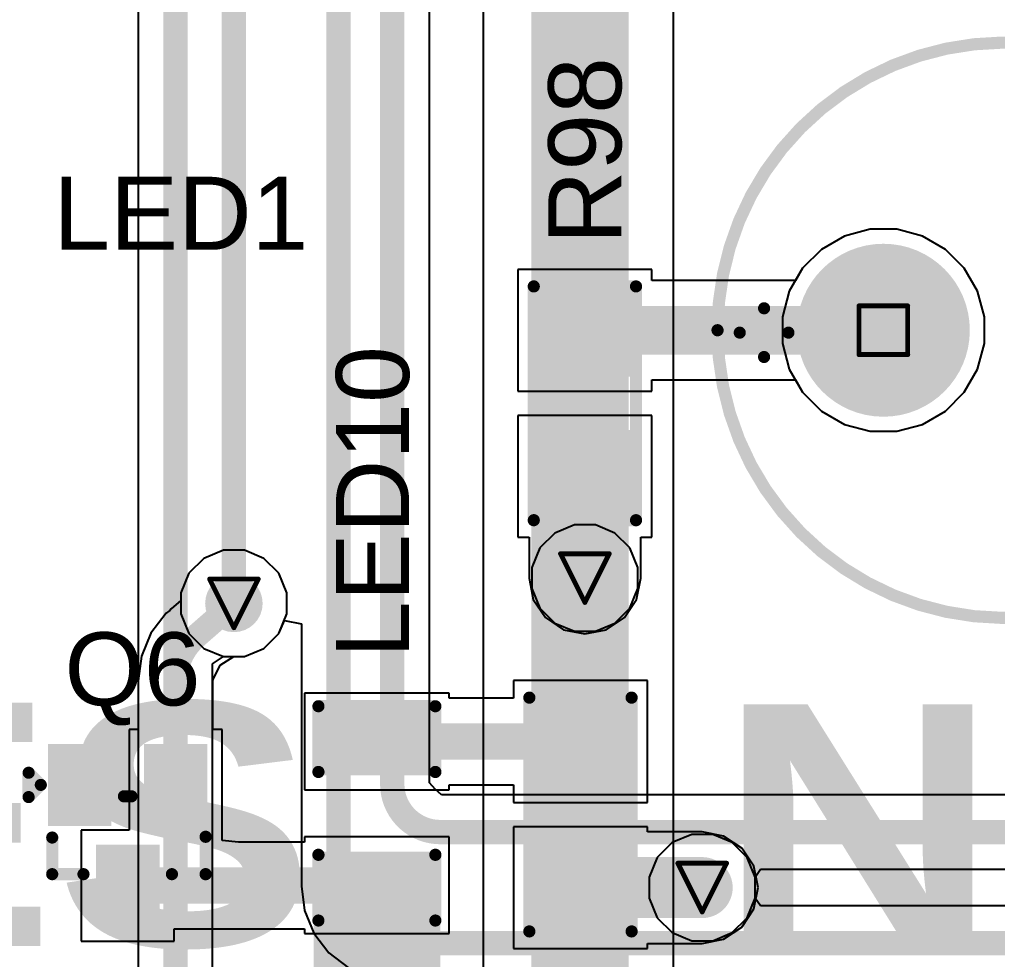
# Model space of a CAD drawing. Header units: inches. Extents: x 0 to 5359, y 0 to 5098.
# Drawn here: x 20.82 to 31.02, y 12.84 to 22.64 of the extents above; entities that cross this region are included whole.
import ezdxf

# ---------------------------------------------------------------- set-up
doc = ezdxf.new("R2010")
doc.units = ezdxf.units.IN
for name, color, linetype in [('Bottom Layer', 5, 'Continuous'), ('Bottom Solder', 6, 'Continuous'), ('Drill Drawing', 1, 'Continuous'), ('Layer 1', 16, 'Continuous'), ('Layer 2', 76, 'Continuous'), ('Multi-Layer', 9, 'Continuous'), ('Pad Holes', 156, 'Continuous'), ('Top Layer', 1, 'Continuous'), ('Top Overlay', 2, 'Continuous'), ('Top Paste', 8, 'Continuous'), ('Top Solder', 216, 'Continuous'), ('Via Holes', 16, 'Continuous')]:
    doc.layers.add(name, color=color, linetype=linetype)
doc.styles.add('Arial', font='', dxfattribs={"height": 0.2})
doc.styles.add('Arial Black_Bold', font='', dxfattribs={"height": 0.2})
doc.styles.get('Arial').set_extended_font_data('Arial')
doc.styles.get('Arial Black_Bold').set_extended_font_data('Arial Black', bold=True)

# ---------------------------------------------------------------- blocks, each defined once
blk = doc.blocks.new('R___0603_13')
at = {"layer": 'Top Layer'}
for points in [[(-0.381, 0.4445), (-0.381, -0.4445), (-1.143, -0.4445), (-1.143, 0.4445)], [(1.143, 0.4445), (1.143, -0.4445), (0.381, -0.4445), (0.381, 0.4445)]]:
    blk.add_hatch(color=1, dxfattribs=at).paths.add_polyline_path(points)
at = {"layer": 'Top Paste'}
for points in [[(-0.381, 0.4445), (-0.381, -0.4445), (-1.143, -0.4445), (-1.143, 0.4445)], [(1.143, 0.4445), (1.143, -0.4445), (0.381, -0.4445), (0.381, 0.4445)]]:
    blk.add_hatch(color=8, dxfattribs=at).paths.add_polyline_path(points)
at = {"layer": 'Top Solder'}
for points in [[(-0.2794, 0.5461), (-0.2794, -0.5461), (-1.2446, -0.5461), (-1.2446, 0.5461)], [(1.2446, 0.5461), (1.2446, -0.5461), (0.2794, -0.5461), (0.2794, 0.5461)]]:
    blk.add_hatch(color=216, dxfattribs=at).paths.add_polyline_path(points)
at = {"layer": 'Top Overlay'}
for points in [[(1.2192, 0.5334, 0.127, 0.127, 0), (-1.2192, 0.5334, 0.127, 0.127, 0)], [(-1.2192, -0.5334, 0.127, 0.127, 0), (-1.2192, 0.5334, 0.127, 0.127, 0)], [(1.2192, -0.5334, 0.127, 0.127, 0), (1.2192, 0.5334, 0.127, 0.127, 0)], [(1.2192, -0.5334, 0.127, 0.127, 0), (-1.2192, -0.5334, 0.127, 0.127, 0)]]:
    blk.add_lwpolyline(points, format="xyseb", dxfattribs=at)
for points in [[(-1.25095, 0.5334, 0.0635, 0.0635, 1), (-1.18745, 0.5334, 0.0635, 0.0635, 1)], [(-1.25095, 0.5334, 0.0635, 0.0635, 1), (-1.18745, 0.5334, 0.0635, 0.0635, 1)], [(1.18745, 0.5334, 0.0635, 0.0635, 1), (1.25095, 0.5334, 0.0635, 0.0635, 1)], [(1.18745, 0.5334, 0.0635, 0.0635, 1), (1.25095, 0.5334, 0.0635, 0.0635, 1)], [(-1.25095, -0.5334, 0.0635, 0.0635, 1), (-1.18745, -0.5334, 0.0635, 0.0635, 1)], [(-1.25095, -0.5334, 0.0635, 0.0635, 1), (-1.18745, -0.5334, 0.0635, 0.0635, 1)], [(1.18745, -0.5334, 0.0635, 0.0635, 1), (1.25095, -0.5334, 0.0635, 0.0635, 1)], [(1.18745, -0.5334, 0.0635, 0.0635, 1), (1.25095, -0.5334, 0.0635, 0.0635, 1)]]:
    blk.add_lwpolyline(points, format="xyseb", close=True, dxfattribs=at)
blk = doc.blocks.new('R___0603_62')
at = {"layer": 'Top Layer'}
for points in [[(-0.381, 0.4445), (-0.381, -0.4445), (-1.143, -0.4445), (-1.143, 0.4445)], [(1.143, 0.4445), (1.143, -0.4445), (0.381, -0.4445), (0.381, 0.4445)]]:
    blk.add_hatch(color=1, dxfattribs=at).paths.add_polyline_path(points)
at = {"layer": 'Top Paste'}
for points in [[(-0.381, 0.4445), (-0.381, -0.4445), (-1.143, -0.4445), (-1.143, 0.4445)], [(1.143, 0.4445), (1.143, -0.4445), (0.381, -0.4445), (0.381, 0.4445)]]:
    blk.add_hatch(color=8, dxfattribs=at).paths.add_polyline_path(points)
at = {"layer": 'Top Solder'}
for points in [[(-0.2794, 0.5461), (-0.2794, -0.5461), (-1.2446, -0.5461), (-1.2446, 0.5461)], [(1.2446, 0.5461), (1.2446, -0.5461), (0.2794, -0.5461), (0.2794, 0.5461)]]:
    blk.add_hatch(color=216, dxfattribs=at).paths.add_polyline_path(points)
at = {"layer": 'Top Overlay'}
for points in [[(1.2192, 0.5334, 0.127, 0.127, 0), (-1.2192, 0.5334, 0.127, 0.127, 0)], [(-1.2192, -0.5334, 0.127, 0.127, 0), (-1.2192, 0.5334, 0.127, 0.127, 0)], [(1.2192, -0.5334, 0.127, 0.127, 0), (1.2192, 0.5334, 0.127, 0.127, 0)], [(1.2192, -0.5334, 0.127, 0.127, 0), (-1.2192, -0.5334, 0.127, 0.127, 0)]]:
    blk.add_lwpolyline(points, format="xyseb", dxfattribs=at)
for points in [[(-1.25095, 0.5334, 0.0635, 0.0635, 1), (-1.18745, 0.5334, 0.0635, 0.0635, 1)], [(-1.25095, 0.5334, 0.0635, 0.0635, 1), (-1.18745, 0.5334, 0.0635, 0.0635, 1)], [(1.18745, 0.5334, 0.0635, 0.0635, 1), (1.25095, 0.5334, 0.0635, 0.0635, 1)], [(1.18745, 0.5334, 0.0635, 0.0635, 1), (1.25095, 0.5334, 0.0635, 0.0635, 1)], [(-1.25095, -0.5334, 0.0635, 0.0635, 1), (-1.18745, -0.5334, 0.0635, 0.0635, 1)], [(-1.25095, -0.5334, 0.0635, 0.0635, 1), (-1.18745, -0.5334, 0.0635, 0.0635, 1)], [(1.18745, -0.5334, 0.0635, 0.0635, 1), (1.25095, -0.5334, 0.0635, 0.0635, 1)], [(1.18745, -0.5334, 0.0635, 0.0635, 1), (1.25095, -0.5334, 0.0635, 0.0635, 1)]]:
    blk.add_lwpolyline(points, format="xyseb", close=True, dxfattribs=at)
blk = doc.blocks.new('SOT_416_175')
at = {"layer": 'Top Layer'}
for points in [[(-0.23, 0.85), (0.23, 0.85), (0.23, 0.2), (-0.23, 0.2)], [(-0.73, -0.2), (-0.27, -0.2), (-0.27, -0.85), (-0.73, -0.85)], [(0.27, -0.2), (0.73, -0.2), (0.73, -0.85), (0.27, -0.85)]]:
    blk.add_hatch(color=1, dxfattribs=at).paths.add_polyline_path(points)
at = {"layer": 'Top Paste'}
for points in [[(-0.23, 0.85), (0.23, 0.85), (0.23, 0.2), (-0.23, 0.2)], [(-0.73, -0.2), (-0.27, -0.2), (-0.27, -0.85), (-0.73, -0.85)], [(0.27, -0.2), (0.73, -0.2), (0.73, -0.85), (0.27, -0.85)]]:
    blk.add_hatch(color=8, dxfattribs=at).paths.add_polyline_path(points)
at = {"layer": 'Top Solder'}
for points in [[(-0.332, 0.952), (0.332, 0.952), (0.332, 0.098), (-0.332, 0.098)], [(-0.832, -0.098), (-0.169, -0.098), (-0.169, -0.952), (-0.832, -0.952)], [(0.169, -0.098), (0.832, -0.098), (0.832, -0.952), (0.169, -0.952)]]:
    blk.add_hatch(color=216, dxfattribs=at).paths.add_polyline_path(points)
at = {"layer": 'Top Overlay'}
for points in [[(-0.813, 0.406, 0.127, 0.127, 0), (-0.813, 0.016, 0.127, 0.127, 0)], [(-0.461, 0.406, 0.127, 0.127, 0), (-0.813, 0.406, 0.127, 0.127, 0)], [(0.787, 0.406, 0.127, 0.127, 0), (0.461, 0.406, 0.127, 0.127, 0)], [(0.787, 0.406, 0.127, 0.127, 0), (0.787, 0.024, 0.127, 0.127, 0)], [(0.039, -0.406, 0.127, 0.127, 0), (-0.039, -0.406, 0.127, 0.127, 0)], [(1.034, -0.398, 0.127, 0.127, 0), (0.907, -0.525, 0.127, 0.127, 0)], [(1.034, -0.398, 0.127, 0.127, 0), (1.034, -0.652, 0.127, 0.127, 0)], [(1.034, -0.652, 0.127, 0.127, 0), (0.907, -0.525, 0.127, 0.127, 0)]]:
    blk.add_lwpolyline(points, format="xyseb", dxfattribs=at)
for points in [[(-0.845, 0.406, 0.0635, 0.0635, 1), (-0.781, 0.406, 0.0635, 0.0635, 1)], [(-0.845, 0.406, 0.0635, 0.0635, 1), (-0.781, 0.406, 0.0635, 0.0635, 1)], [(-0.493, 0.406, 0.0635, 0.0635, 1), (-0.43, 0.406, 0.0635, 0.0635, 1)], [(0.43, 0.406, 0.0635, 0.0635, 1), (0.493, 0.406, 0.0635, 0.0635, 1)], [(0.756, 0.406, 0.0635, 0.0635, 1), (0.819, 0.406, 0.0635, 0.0635, 1)], [(0.756, 0.406, 0.0635, 0.0635, 1), (0.819, 0.406, 0.0635, 0.0635, 1)], [(-0.845, 0.016, 0.0635, 0.0635, 1), (-0.781, 0.016, 0.0635, 0.0635, 1)], [(0.756, 0.024, 0.0635, 0.0635, 1), (0.819, 0.024, 0.0635, 0.0635, 1)], [(-0.071, -0.406, 0.0635, 0.0635, 1), (-0.007, -0.406, 0.0635, 0.0635, 1)], [(0.007, -0.406, 0.0635, 0.0635, 1), (0.071, -0.406, 0.0635, 0.0635, 1)], [(1.002, -0.398, 0.0635, 0.0635, 1), (1.065, -0.398, 0.0635, 0.0635, 1)], [(1.002, -0.398, 0.0635, 0.0635, 1), (1.065, -0.398, 0.0635, 0.0635, 1)], [(0.875, -0.525, 0.0635, 0.0635, 1), (0.938, -0.525, 0.0635, 0.0635, 1)], [(0.875, -0.525, 0.0635, 0.0635, 1), (0.938, -0.525, 0.0635, 0.0635, 1)], [(1.002, -0.652, 0.0635, 0.0635, 1), (1.065, -0.652, 0.0635, 0.0635, 1)], [(1.002, -0.652, 0.0635, 0.0635, 1), (1.065, -0.652, 0.0635, 0.0635, 1)]]:
    blk.add_lwpolyline(points, format="xyseb", close=True, dxfattribs=at)
blk = doc.blocks.new('LED_0603_183')
at = {"layer": 'Top Layer'}
for points in [[(-1, 0.5), (-0.5, 0.5), (-0.5, -0.5), (-1, -0.5)], [(0.5, 0.5), (1, 0.5), (1, -0.5), (0.5, -0.5)]]:
    blk.add_hatch(color=1, dxfattribs=at).paths.add_polyline_path(points)
at = {"layer": 'Top Overlay'}
blk.add_hatch(color=2, dxfattribs=at).paths.add_polyline_path([(1.117, -0.66), (1.752, -0.66), (1.752, 0.661), (1.117, 0.661)])
at = {"layer": 'Top Paste'}
for points in [[(-1, 0.5), (-0.5, 0.5), (-0.5, -0.5), (-1, -0.5)], [(0.5, 0.5), (1, 0.5), (1, -0.5), (0.5, -0.5)]]:
    blk.add_hatch(color=8, dxfattribs=at).paths.add_polyline_path(points)
at = {"layer": 'Top Solder'}
for points in [[(-1.102, 0.602), (-0.398, 0.602), (-0.398, -0.602), (-1.102, -0.602)], [(0.398, 0.602), (1.102, 0.602), (1.102, -0.602), (0.398, -0.602)]]:
    blk.add_hatch(color=216, dxfattribs=at).paths.add_polyline_path(points)
at = {"layer": 'Top Overlay'}
for points in [[(-0.432, 0.61, 0.127, 0.127, 0), (-1.118, 0.61, 0.127, 0.127, 0)], [(-1.118, -0.61, 0.127, 0.127, 0), (-1.118, 0.61, 0.127, 0.127, 0)], [(1.118, 0.61, 0.127, 0.127, 0), (0.432, 0.61, 0.127, 0.127, 0)], [(1.118, -0.61, 0.127, 0.127, 0), (1.118, 0.61, 0.127, 0.127, 0)], [(-1.118, -0.61, 0.127, 0.127, 0), (-0.432, -0.61, 0.127, 0.127, 0)], [(1.118, -0.61, 0.127, 0.127, 0), (0.432, -0.61, 0.127, 0.127, 0)]]:
    blk.add_lwpolyline(points, format="xyseb", dxfattribs=at)
for points in [[(-1.149, 0.61, 0.0635, 0.0635, 1), (-1.086, 0.61, 0.0635, 0.0635, 1)], [(-1.149, 0.61, 0.0635, 0.0635, 1), (-1.086, 0.61, 0.0635, 0.0635, 1)], [(-0.464, 0.61, 0.0635, 0.0635, 1), (-0.4, 0.61, 0.0635, 0.0635, 1)], [(0.4, 0.61, 0.0635, 0.0635, 1), (0.464, 0.61, 0.0635, 0.0635, 1)], [(1.086, 0.61, 0.0635, 0.0635, 1), (1.149, 0.61, 0.0635, 0.0635, 1)], [(1.086, 0.61, 0.0635, 0.0635, 1), (1.149, 0.61, 0.0635, 0.0635, 1)], [(-1.149, -0.61, 0.0635, 0.0635, 1), (-1.086, -0.61, 0.0635, 0.0635, 1)], [(-1.149, -0.61, 0.0635, 0.0635, 1), (-1.086, -0.61, 0.0635, 0.0635, 1)], [(-0.464, -0.61, 0.0635, 0.0635, 1), (-0.4, -0.61, 0.0635, 0.0635, 1)], [(0.4, -0.61, 0.0635, 0.0635, 1), (0.464, -0.61, 0.0635, 0.0635, 1)], [(1.086, -0.61, 0.0635, 0.0635, 1), (1.149, -0.61, 0.0635, 0.0635, 1)], [(1.086, -0.61, 0.0635, 0.0635, 1), (1.149, -0.61, 0.0635, 0.0635, 1)]]:
    blk.add_lwpolyline(points, format="xyseb", close=True, dxfattribs=at)
blk = doc.blocks.new('TH_LED_5___Y______185')
at = {"layer": 'Bottom Layer'}
blk.add_hatch(color=5, dxfattribs=at).paths.add_polyline_path([(-2.07, 0.8), (-0.47, 0.8), (-0.47, -0.8), (-2.07, -0.8)])
h = blk.add_hatch(color=5, dxfattribs=at)
edge = h.paths.add_edge_path()
edge.add_arc((1.27, 0), 0.8, 0, 360)
at = {"layer": 'Bottom Solder'}
blk.add_hatch(color=6, dxfattribs=at).paths.add_polyline_path([(-2.172, 0.902), (-0.368, 0.902), (-0.368, -0.902), (-2.172, -0.902)])
h = blk.add_hatch(color=6, dxfattribs=at)
edge = h.paths.add_edge_path()
edge.add_arc((1.27, 0), 0.902, 0, 360)
at = {"layer": 'Layer 1'}
blk.add_hatch(color=16, dxfattribs=at).paths.add_polyline_path([(-2.07, 0.8), (-0.47, 0.8), (-0.47, -0.8), (-2.07, -0.8)])
h = blk.add_hatch(color=16, dxfattribs=at)
edge = h.paths.add_edge_path()
edge.add_arc((1.27, 0), 0.8, 0, 360)
at = {"layer": 'Layer 2'}
blk.add_hatch(color=76, dxfattribs=at).paths.add_polyline_path([(-2.07, 0.8), (-0.47, 0.8), (-0.47, -0.8), (-2.07, -0.8)])
h = blk.add_hatch(color=76, dxfattribs=at)
edge = h.paths.add_edge_path()
edge.add_arc((1.27, 0), 0.8, 0, 360)
at = {"layer": 'Multi-Layer'}
blk.add_hatch(color=9, dxfattribs=at).paths.add_polyline_path([(-2.07, 0.8), (-0.47, 0.8), (-0.47, -0.8), (-2.07, -0.8)])
h = blk.add_hatch(color=9, dxfattribs=at)
edge = h.paths.add_edge_path()
edge.add_arc((1.27, 0), 0.8, 0, 360)
at = {"layer": 'Pad Holes'}
h = blk.add_hatch(color=7, dxfattribs=at)
edge = h.paths.add_edge_path()
edge.add_arc((-1.27, 0), 0.45, 0, 360)
h = blk.add_hatch(color=7, dxfattribs=at)
edge = h.paths.add_edge_path()
edge.add_arc((1.27, 0), 0.45, 0, 360)
at = {"layer": 'Top Layer'}
blk.add_hatch(color=1, dxfattribs=at).paths.add_polyline_path([(-2.07, 0.8), (-0.47, 0.8), (-0.47, -0.8), (-2.07, -0.8)])
h = blk.add_hatch(color=1, dxfattribs=at)
edge = h.paths.add_edge_path()
edge.add_arc((1.27, 0), 0.8, 0, 360)
at = {"layer": 'Top Solder'}
blk.add_hatch(color=216, dxfattribs=at).paths.add_polyline_path([(-2.172, 0.902), (-0.368, 0.902), (-0.368, -0.902), (-2.172, -0.902)])
h = blk.add_hatch(color=216, dxfattribs=at)
edge = h.paths.add_edge_path()
edge.add_arc((1.27, 0), 0.902, 0, 360)
at = {"layer": 'Top Overlay'}
for points in [[(-2.466, 1.709, 0.127, 0.127, -0.73505), (3, 0, 0.127, 0.127, 0)], [(-2.466, 1.709, 0.127, 0.127, 0), (-2.466, -1.709, 0.127, 0.127, 0)], [(-1.067, 1.118, 0.127, 0.127, 0), (-1.575, 1.118, 0.127, 0.127, 0)], [(2.515, 0.279, 0.127, 0.127, 0), (2.515, -0.229, 0.127, 0.127, 0)], [(3, 0, 0.127, 0.127, -0.73505), (-2.466, -1.709, 0.127, 0.127, 0)], [(2.769, 0.025, 0.127, 0.127, 0), (2.261, 0.025, 0.127, 0.127, 0)]]:
    blk.add_lwpolyline(points, format="xyseb", dxfattribs=at)
for points in [[(-2.497, 1.709, 0.0635, 0.0635, 1), (-2.434, 1.709, 0.0635, 0.0635, 1)], [(-2.497, 1.709, 0.0635, 0.0635, 1), (-2.434, 1.709, 0.0635, 0.0635, 1)], [(-1.607, 1.118, 0.0635, 0.0635, 1), (-1.543, 1.118, 0.0635, 0.0635, 1)], [(-1.099, 1.118, 0.0635, 0.0635, 1), (-1.035, 1.118, 0.0635, 0.0635, 1)], [(2.483, 0.279, 0.0635, 0.0635, 1), (2.546, 0.279, 0.0635, 0.0635, 1)], [(2.229, 0.025, 0.0635, 0.0635, 1), (2.292, 0.025, 0.0635, 0.0635, 1)], [(2.737, 0.025, 0.0635, 0.0635, 1), (2.8, 0.025, 0.0635, 0.0635, 1)], [(2.968, 0, 0.0635, 0.0635, 1), (3.032, 0, 0.0635, 0.0635, 1)], [(2.968, 0, 0.0635, 0.0635, 1), (3.032, 0, 0.0635, 0.0635, 1)], [(2.483, -0.229, 0.0635, 0.0635, 1), (2.546, -0.229, 0.0635, 0.0635, 1)], [(-2.497, -1.709, 0.0635, 0.0635, 1), (-2.434, -1.709, 0.0635, 0.0635, 1)], [(-2.497, -1.709, 0.0635, 0.0635, 1), (-2.434, -1.709, 0.0635, 0.0635, 1)]]:
    blk.add_lwpolyline(points, format="xyseb", close=True, dxfattribs=at)

msp = doc.modelspace()

# ---------------------------------------------------------------- hatches: boundary and pattern name
at = {"layer": 'Bottom Layer'}
h = msp.add_hatch(color=5, dxfattribs=at)
edge = h.paths.add_edge_path()
edge.add_arc((26.716, 16.815), 0.3, 0, 360)
h = msp.add_hatch(color=5, dxfattribs=at)
edge = h.paths.add_edge_path()
edge.add_arc((23.054, 16.551), 0.3, 0, 360)
h = msp.add_hatch(color=5, dxfattribs=at)
edge = h.paths.add_edge_path()
edge.add_arc((27.94, 13.587), 0.3, 0, 360)
at = {"layer": 'Layer 1'}
h = msp.add_hatch(color=16, dxfattribs=at)
edge = h.paths.add_edge_path()
edge.add_arc((26.716, 16.815), 0.3, 0, 360)
h = msp.add_hatch(color=16, dxfattribs=at)
edge = h.paths.add_edge_path()
edge.add_arc((23.054, 16.551), 0.3, 0, 360)
h = msp.add_hatch(color=16, dxfattribs=at)
edge = h.paths.add_edge_path()
edge.add_arc((27.94, 13.587), 0.3, 0, 360)
at = {"layer": 'Layer 2'}
h = msp.add_hatch(color=76, dxfattribs=at)
edge = h.paths.add_edge_path()
edge.add_arc((26.716, 16.815), 0.3, 0, 360)
h = msp.add_hatch(color=76, dxfattribs=at)
edge = h.paths.add_edge_path()
edge.add_arc((23.054, 16.551), 0.3, 0, 360)
h = msp.add_hatch(color=76, dxfattribs=at)
edge = h.paths.add_edge_path()
edge.add_arc((27.94, 13.587), 0.3, 0, 360)
at = {"layer": 'Top Layer'}
h = msp.add_hatch(color=1, dxfattribs=at)
edge = h.paths.add_edge_path()
edge.add_arc((26.716, 16.815), 0.3, 0, 360)
h = msp.add_hatch(color=1, dxfattribs=at)
edge = h.paths.add_edge_path()
edge.add_arc((23.054, 16.551), 0.3, 0, 360)
h = msp.add_hatch(color=1, dxfattribs=at)
edge = h.paths.add_edge_path()
edge.add_arc((27.94, 13.587), 0.3, 0, 360)
at = {"layer": 'Via Holes'}
h = msp.add_hatch(color=7, dxfattribs=at)
edge = h.paths.add_edge_path()
edge.add_arc((26.716, 16.815), 0.15, 0, 360)
h = msp.add_hatch(color=7, dxfattribs=at)
edge = h.paths.add_edge_path()
edge.add_arc((23.054, 16.551), 0.15, 0, 360)
h = msp.add_hatch(color=7, dxfattribs=at)
edge = h.paths.add_edge_path()
edge.add_arc((27.94, 13.587), 0.15, 0, 360)

# ---------------------------------------------------------------- linework, layer by layer
at = {"layer": 'Bottom Layer'}
for p, q in [((25.095, 14.68), (25.095, 74.485)), ((22.055, 61.078), (22.055, 17.805)), ((29.691, 20.454), (29.423, 20.382)), ((29.969, 20.454), (29.691, 20.454)), ((30.237, 20.382), (29.969, 20.454)), ((29.423, 20.382), (29.183, 20.243)), ((30.477, 20.243), (30.237, 20.382)), ((29.183, 20.243), (28.987, 20.047)), ((30.673, 20.047), (30.477, 20.243)), ((28.987, 20.047), (28.848, 19.807)), ((30.812, 19.807), (30.673, 20.047)), ((28.848, 19.807), (28.776, 19.539)), ((30.884, 19.539), (30.812, 19.807)), ((28.776, 19.539), (28.776, 19.261)), ((30.884, 19.261), (30.884, 19.539)), ((28.776, 19.261), (28.848, 18.993)), ((30.812, 18.993), (30.884, 19.261)), ((28.848, 18.993), (28.987, 18.753)), ((30.673, 18.753), (30.812, 18.993)), ((28.987, 18.753), (29.183, 18.557)), ((30.477, 18.557), (30.673, 18.753)), ((29.183, 18.557), (29.423, 18.418)), ((30.237, 18.418), (30.477, 18.557)), ((29.423, 18.418), (29.691, 18.346)), ((29.969, 18.346), (30.237, 18.418)), ((29.691, 18.346), (29.969, 18.346)), ((22.055, 17.805), (22.055, 7.326)), ((26.606, 17.369), (26.402, 17.284)), ((26.826, 17.369), (26.606, 17.369)), ((27.03, 17.284), (26.826, 17.369)), ((26.402, 17.284), (26.246, 17.129)), ((27.186, 17.129), (27.03, 17.284)), ((26.246, 17.129), (26.162, 16.925)), ((27.27, 16.925), (27.186, 17.129)), ((26.162, 16.925), (26.162, 16.705)), ((27.27, 16.705), (27.27, 16.925)), ((26.162, 16.705), (26.246, 16.501)), ((27.186, 16.501), (27.27, 16.705)), ((26.246, 16.501), (26.402, 16.345)), ((27.03, 16.345), (27.186, 16.501)), ((23.524, 16.237), (23.581, 16.374)), ((23.581, 16.374), (23.759, 16.339)), ((23.759, 16.339), (23.759, 13.601)), ((26.402, 16.345), (26.606, 16.261)), ((26.826, 16.261), (27.03, 16.345)), ((23.368, 16.081), (23.524, 16.237)), ((26.606, 16.261), (26.826, 16.261)), ((23.165, 15.997), (23.368, 16.081)), ((22.832, 15.922), (22.944, 15.997)), ((22.832, 7.326), (22.832, 15.922)), ((22.944, 15.997), (23.165, 15.997)), ((25.154, 14.614), (25.095, 14.68)), ((25.22, 14.555), (25.154, 14.614)), ((34.247, 14.555), (25.22, 14.555)), ((28.494, 13.697), (28.548, 13.778)), ((28.548, 13.778), (34.247, 13.778)), ((28.494, 13.477), (28.494, 13.697)), ((23.759, 13.601), (23.758, 13.601)), ((23.758, 13.601), (23.791, 13.347)), ((28.548, 13.396), (28.494, 13.477)), ((34.247, 13.396), (28.548, 13.396)), ((23.791, 13.347), (23.889, 13.11)), ((23.889, 13.11), (24.046, 12.906)), ((24.046, 12.906), (24.249, 12.75))]:
    msp.add_line(p, q, dxfattribs=at)
for points in [[(24.147, 13.601, 0.254, 0.254, 0), (24.147, 75.068, 0.254, 0.254, 0)], [(24.706, 14.667, 0.254, 0.254, 0), (24.706, 74.668, 0.254, 0.254, 0)], [(22.444, 73.203, 0.254, 0.254, 0), (22.444, 17.805, 0.254, 0.254, 0)], [(23.054, 16.551, 0.254, 0.254, 0), (23.054, 72.707, 0.254, 0.254, 0)], [(22.444, 7.326, 0.254, 0.254, 0), (22.444, 17.805, 0.254, 0.254, 0)], [(25.207, 14.166, 0.254, 0.254, -0.414214), (24.706, 14.667, 0.254, 0.254, 0)], [(25.207, 14.166, 0.254, 0.254, 0), (34.247, 14.166, 0.254, 0.254, 0)], [(24.741, 13.007, 0.254, 0.254, -0.414214), (24.147, 13.601, 0.254, 0.254, 0)], [(24.741, 13.007, 0.254, 0.254, 0), (34.247, 13.007, 0.254, 0.254, 0)]]:
    msp.add_lwpolyline(points, format="xyseb", dxfattribs=at)
for points in [[(22.38, 17.805, 0.127, 0.127, 1), (22.507, 17.805, 0.127, 0.127, 1)], [(22.38, 17.805, 0.127, 0.127, 1), (22.507, 17.805, 0.127, 0.127, 1)], [(22.991, 16.551, 0.127, 0.127, 1), (23.118, 16.551, 0.127, 0.127, 1)], [(24.643, 14.667, 0.127, 0.127, 1), (24.77, 14.667, 0.127, 0.127, 1)], [(24.643, 14.667, 0.127, 0.127, 1), (24.77, 14.667, 0.127, 0.127, 1)], [(25.143, 14.166, 0.127, 0.127, 1), (25.27, 14.166, 0.127, 0.127, 1)], [(25.143, 14.166, 0.127, 0.127, 1), (25.27, 14.166, 0.127, 0.127, 1)], [(24.084, 13.601, 0.127, 0.127, 1), (24.211, 13.601, 0.127, 0.127, 1)], [(24.084, 13.601, 0.127, 0.127, 1), (24.211, 13.601, 0.127, 0.127, 1)], [(24.678, 13.007, 0.127, 0.127, 1), (24.805, 13.007, 0.127, 0.127, 1)], [(24.678, 13.007, 0.127, 0.127, 1), (24.805, 13.007, 0.127, 0.127, 1)]]:
    msp.add_lwpolyline(points, format="xyseb", close=True, dxfattribs=at)
at = {"layer": 'Drill Drawing'}
for points in [[(29.576, 19.654, 0.0508, 0.0508, 0), (30.084, 19.654, 0.0508, 0.0508, 0)], [(29.576, 19.146, 0.0508, 0.0508, 0), (29.576, 19.654, 0.0508, 0.0508, 0)], [(30.084, 19.146, 0.0508, 0.0508, 0), (30.084, 19.654, 0.0508, 0.0508, 0)], [(29.576, 19.146, 0.0508, 0.0508, 0), (30.084, 19.146, 0.0508, 0.0508, 0)], [(26.462, 17.069, 0.0508, 0.0508, 0), (26.97, 17.069, 0.0508, 0.0508, 0)], [(26.462, 17.069, 0.0508, 0.0508, 0), (26.716, 16.561, 0.0508, 0.0508, 0)], [(26.716, 16.561, 0.0508, 0.0508, 0), (26.97, 17.069, 0.0508, 0.0508, 0)], [(22.8, 16.805, 0.0508, 0.0508, 0), (23.308, 16.805, 0.0508, 0.0508, 0)], [(22.8, 16.805, 0.0508, 0.0508, 0), (23.054, 16.297, 0.0508, 0.0508, 0)], [(23.054, 16.297, 0.0508, 0.0508, 0), (23.308, 16.805, 0.0508, 0.0508, 0)], [(27.686, 13.841, 0.0508, 0.0508, 0), (28.194, 13.841, 0.0508, 0.0508, 0)], [(27.686, 13.841, 0.0508, 0.0508, 0), (27.94, 13.333, 0.0508, 0.0508, 0)], [(27.94, 13.333, 0.0508, 0.0508, 0), (28.194, 13.841, 0.0508, 0.0508, 0)]]:
    msp.add_lwpolyline(points, format="xyseb", dxfattribs=at)
for points in [[(29.563, 19.654, 0.0254, 0.0254, 1), (29.589, 19.654, 0.0254, 0.0254, 1)], [(29.563, 19.654, 0.0254, 0.0254, 1), (29.589, 19.654, 0.0254, 0.0254, 1)], [(30.071, 19.654, 0.0254, 0.0254, 1), (30.097, 19.654, 0.0254, 0.0254, 1)], [(30.071, 19.654, 0.0254, 0.0254, 1), (30.097, 19.654, 0.0254, 0.0254, 1)], [(29.563, 19.146, 0.0254, 0.0254, 1), (29.589, 19.146, 0.0254, 0.0254, 1)], [(29.563, 19.146, 0.0254, 0.0254, 1), (29.589, 19.146, 0.0254, 0.0254, 1)], [(30.071, 19.146, 0.0254, 0.0254, 1), (30.097, 19.146, 0.0254, 0.0254, 1)], [(30.071, 19.146, 0.0254, 0.0254, 1), (30.097, 19.146, 0.0254, 0.0254, 1)], [(26.449, 17.069, 0.0254, 0.0254, 1), (26.475, 17.069, 0.0254, 0.0254, 1)], [(26.449, 17.069, 0.0254, 0.0254, 1), (26.475, 17.069, 0.0254, 0.0254, 1)], [(26.957, 17.069, 0.0254, 0.0254, 1), (26.983, 17.069, 0.0254, 0.0254, 1)], [(26.957, 17.069, 0.0254, 0.0254, 1), (26.983, 17.069, 0.0254, 0.0254, 1)], [(22.788, 16.805, 0.0254, 0.0254, 1), (22.813, 16.805, 0.0254, 0.0254, 1)], [(22.788, 16.805, 0.0254, 0.0254, 1), (22.813, 16.805, 0.0254, 0.0254, 1)], [(23.296, 16.805, 0.0254, 0.0254, 1), (23.321, 16.805, 0.0254, 0.0254, 1)], [(23.296, 16.805, 0.0254, 0.0254, 1), (23.321, 16.805, 0.0254, 0.0254, 1)], [(26.703, 16.561, 0.0254, 0.0254, 1), (26.729, 16.561, 0.0254, 0.0254, 1)], [(26.703, 16.561, 0.0254, 0.0254, 1), (26.729, 16.561, 0.0254, 0.0254, 1)], [(23.042, 16.297, 0.0254, 0.0254, 1), (23.067, 16.297, 0.0254, 0.0254, 1)], [(23.042, 16.297, 0.0254, 0.0254, 1), (23.067, 16.297, 0.0254, 0.0254, 1)], [(27.673, 13.841, 0.0254, 0.0254, 1), (27.699, 13.841, 0.0254, 0.0254, 1)], [(27.673, 13.841, 0.0254, 0.0254, 1), (27.699, 13.841, 0.0254, 0.0254, 1)], [(28.181, 13.841, 0.0254, 0.0254, 1), (28.207, 13.841, 0.0254, 0.0254, 1)], [(28.181, 13.841, 0.0254, 0.0254, 1), (28.207, 13.841, 0.0254, 0.0254, 1)], [(27.927, 13.333, 0.0254, 0.0254, 1), (27.953, 13.333, 0.0254, 0.0254, 1)], [(27.927, 13.333, 0.0254, 0.0254, 1), (27.953, 13.333, 0.0254, 0.0254, 1)]]:
    msp.add_lwpolyline(points, format="xyseb", close=True, dxfattribs=at)
at = {"layer": 'Layer 1'}
for p, q in [((29.691, 20.454), (29.423, 20.382)), ((29.969, 20.454), (29.691, 20.454)), ((30.237, 20.382), (29.969, 20.454)), ((29.423, 20.382), (29.183, 20.243)), ((30.477, 20.243), (30.237, 20.382)), ((29.183, 20.243), (28.987, 20.047)), ((30.673, 20.047), (30.477, 20.243)), ((28.987, 20.047), (28.848, 19.807)), ((30.812, 19.807), (30.673, 20.047)), ((28.848, 19.807), (28.776, 19.539)), ((30.884, 19.539), (30.812, 19.807)), ((28.776, 19.539), (28.776, 19.261)), ((30.884, 19.261), (30.884, 19.539)), ((28.776, 19.261), (28.848, 18.993)), ((30.812, 18.993), (30.884, 19.261)), ((28.848, 18.993), (28.987, 18.753)), ((30.673, 18.753), (30.812, 18.993)), ((28.987, 18.753), (29.183, 18.557)), ((30.477, 18.557), (30.673, 18.753)), ((29.183, 18.557), (29.423, 18.418)), ((30.237, 18.418), (30.477, 18.557)), ((29.423, 18.418), (29.691, 18.346)), ((29.969, 18.346), (30.237, 18.418)), ((29.691, 18.346), (29.969, 18.346)), ((26.606, 17.369), (26.402, 17.284)), ((26.826, 17.369), (26.606, 17.369)), ((27.03, 17.284), (26.826, 17.369)), ((26.402, 17.284), (26.246, 17.129)), ((27.186, 17.129), (27.03, 17.284)), ((22.944, 17.105), (22.741, 17.021)), ((23.165, 17.105), (22.944, 17.105)), ((23.368, 17.021), (23.165, 17.105)), ((26.246, 17.129), (26.162, 16.925)), ((27.27, 16.925), (27.186, 17.129)), ((22.741, 17.021), (22.585, 16.865)), ((23.524, 16.865), (23.368, 17.021)), ((22.585, 16.865), (22.5, 16.661)), ((23.608, 16.661), (23.524, 16.865)), ((26.162, 16.925), (26.162, 16.705)), ((27.27, 16.705), (27.27, 16.925)), ((22.5, 16.661), (22.5, 16.441)), ((23.608, 16.441), (23.608, 16.661)), ((26.162, 16.705), (26.246, 16.501)), ((27.186, 16.501), (27.27, 16.705)), ((22.5, 16.441), (22.585, 16.237)), ((23.524, 16.237), (23.608, 16.441)), ((26.246, 16.501), (26.402, 16.345)), ((27.03, 16.345), (27.186, 16.501)), ((26.402, 16.345), (26.606, 16.261)), ((26.826, 16.261), (27.03, 16.345)), ((22.585, 16.237), (22.741, 16.081)), ((23.368, 16.081), (23.524, 16.237)), ((26.606, 16.261), (26.826, 16.261)), ((22.741, 16.081), (22.944, 15.997)), ((23.165, 15.997), (23.368, 16.081)), ((22.944, 15.997), (23.165, 15.997)), ((27.83, 14.141), (27.626, 14.056)), ((28.05, 14.141), (27.83, 14.141)), ((28.254, 14.056), (28.05, 14.141)), ((27.626, 14.056), (27.47, 13.901)), ((28.41, 13.901), (28.254, 14.056)), ((27.47, 13.901), (27.386, 13.697)), ((28.494, 13.697), (28.41, 13.901)), ((27.386, 13.697), (27.386, 13.477)), ((28.494, 13.477), (28.494, 13.697)), ((27.386, 13.477), (27.47, 13.273)), ((28.41, 13.273), (28.494, 13.477)), ((27.47, 13.273), (27.626, 13.117)), ((28.254, 13.117), (28.41, 13.273)), ((27.626, 13.117), (27.83, 13.033)), ((28.05, 13.033), (28.254, 13.117)), ((27.83, 13.033), (28.05, 13.033))]:
    msp.add_line(p, q, dxfattribs=at)
at = {"layer": 'Layer 2'}
for p, q in [((25.654, 26.569), (25.654, 6.58)), ((27.639, 6.58), (27.639, 25.099)), ((29.691, 20.454), (29.423, 20.382)), ((29.969, 20.454), (29.691, 20.454)), ((30.237, 20.382), (29.969, 20.454)), ((29.423, 20.382), (29.183, 20.243)), ((30.477, 20.243), (30.237, 20.382)), ((29.183, 20.243), (28.987, 20.047)), ((30.673, 20.047), (30.477, 20.243)), ((28.987, 20.047), (28.848, 19.807)), ((30.812, 19.807), (30.673, 20.047)), ((28.848, 19.807), (28.776, 19.539)), ((30.884, 19.539), (30.812, 19.807)), ((28.776, 19.539), (28.776, 19.261)), ((30.884, 19.261), (30.884, 19.539)), ((28.776, 19.261), (28.848, 18.993)), ((30.812, 18.993), (30.884, 19.261)), ((28.848, 18.993), (28.987, 18.753)), ((30.673, 18.753), (30.812, 18.993)), ((28.987, 18.753), (29.183, 18.557)), ((30.477, 18.557), (30.673, 18.753)), ((29.183, 18.557), (29.423, 18.418)), ((30.237, 18.418), (30.477, 18.557)), ((29.423, 18.418), (29.691, 18.346)), ((29.969, 18.346), (30.237, 18.418)), ((29.691, 18.346), (29.969, 18.346)), ((22.944, 17.105), (22.741, 17.021)), ((23.165, 17.105), (22.944, 17.105)), ((23.368, 17.021), (23.165, 17.105)), ((22.741, 17.021), (22.585, 16.865)), ((23.524, 16.865), (23.368, 17.021)), ((22.585, 16.865), (22.5, 16.661)), ((23.608, 16.661), (23.524, 16.865)), ((22.5, 16.661), (22.5, 16.441)), ((23.608, 16.441), (23.608, 16.661)), ((22.5, 16.441), (22.585, 16.237)), ((23.524, 16.237), (23.608, 16.441)), ((22.585, 16.237), (22.741, 16.081)), ((23.368, 16.081), (23.524, 16.237)), ((22.741, 16.081), (22.944, 15.997)), ((23.165, 15.997), (23.368, 16.081)), ((22.944, 15.997), (23.165, 15.997))]:
    msp.add_line(p, q, dxfattribs=at)
msp.add_lwpolyline([(26.665, 6.815, 1.016, 1.016, 0), (26.665, 27.472, 1.016, 1.016, 0)], format="xyseb", dxfattribs=at)
at = {"layer": 'Top Layer'}
for p, q in [((29.691, 20.454), (29.423, 20.382)), ((29.969, 20.454), (29.691, 20.454)), ((30.237, 20.382), (29.969, 20.454)), ((29.423, 20.382), (29.183, 20.243)), ((30.477, 20.243), (30.237, 20.382)), ((29.183, 20.243), (28.987, 20.047)), ((30.673, 20.047), (30.477, 20.243)), ((27.414, 20.035), (26.017, 20.035)), ((26.017, 20.035), (26.017, 18.765)), ((27.414, 19.918), (27.414, 20.035)), ((28.987, 20.047), (28.912, 19.918)), ((30.812, 19.807), (30.673, 20.047)), ((28.912, 19.918), (27.414, 19.918)), ((30.884, 19.539), (30.812, 19.807)), ((30.884, 19.261), (30.884, 19.539)), ((30.812, 18.993), (30.884, 19.261)), ((30.673, 18.753), (30.812, 18.993)), ((27.414, 18.765), (27.414, 18.882)), ((27.414, 18.882), (28.912, 18.882)), ((28.912, 18.882), (28.987, 18.753)), ((26.017, 18.765), (27.414, 18.765)), ((28.987, 18.753), (29.183, 18.557)), ((30.477, 18.557), (30.673, 18.753)), ((27.414, 18.511), (26.017, 18.511)), ((26.017, 18.511), (26.017, 17.241)), ((27.414, 17.241), (27.414, 18.511)), ((29.183, 18.557), (29.423, 18.418)), ((30.237, 18.418), (30.477, 18.557)), ((29.423, 18.418), (29.691, 18.346)), ((29.969, 18.346), (30.237, 18.418)), ((29.691, 18.346), (29.969, 18.346)), ((26.017, 17.241), (26.133, 17.241)), ((26.133, 17.241), (26.133, 16.815)), ((27.299, 16.815), (27.299, 17.241)), ((27.299, 17.241), (27.414, 17.241)), ((22.944, 17.105), (22.741, 17.021)), ((23.165, 17.105), (22.944, 17.105)), ((23.368, 17.021), (23.165, 17.105)), ((22.741, 17.021), (22.585, 16.865)), ((23.524, 16.865), (23.368, 17.021)), ((22.585, 16.865), (22.5, 16.661)), ((23.608, 16.661), (23.524, 16.865)), ((26.133, 16.815), (26.178, 16.592)), ((27.254, 16.592), (27.299, 16.815)), ((22.5, 16.661), (22.5, 16.583)), ((23.608, 16.441), (23.608, 16.661)), ((22.5, 16.583), (22.398, 16.493)), ((26.178, 16.592), (26.304, 16.403)), ((27.128, 16.403), (27.254, 16.592)), ((22.348, 16.448), (22.189, 16.241)), ((22.385, 16.477), (22.348, 16.448)), ((22.398, 16.493), (22.385, 16.477)), ((23.524, 16.237), (23.608, 16.441)), ((26.304, 16.403), (26.493, 16.276)), ((26.939, 16.276), (27.128, 16.403)), ((22.189, 16.241), (22.089, 16)), ((23.368, 16.081), (23.524, 16.237)), ((26.493, 16.276), (26.716, 16.232)), ((26.716, 16.232), (26.939, 16.276)), ((23.165, 15.997), (23.368, 16.081)), ((22.089, 16), (22.055, 15.742)), ((22.911, 15.906), (23.054, 15.997)), ((23.054, 15.997), (23.165, 15.997)), ((22.837, 15.756), (22.911, 15.906)), ((22.055, 15.742), (22.056, 15.742)), ((22.056, 15.742), (22.056, 15.237)), ((22.833, 15.237), (22.833, 15.742)), ((22.833, 15.742), (22.834, 15.742)), ((22.834, 15.742), (22.837, 15.756)), ((27.368, 15.746), (25.971, 15.746)), ((25.971, 15.746), (25.971, 15.564)), ((27.368, 14.476), (27.368, 15.746)), ((25.3, 15.615), (23.792, 15.615)), ((23.792, 15.615), (23.792, 14.607)), ((25.3, 15.564), (25.3, 15.615)), ((25.971, 15.564), (25.3, 15.564)), ((22.056, 15.237), (21.962, 15.237)), ((21.962, 15.237), (21.962, 14.187)), ((22.93, 15.237), (22.833, 15.237)), ((22.93, 14.078), (22.93, 15.237)), ((23.792, 14.607), (25.3, 14.607)), ((25.3, 14.607), (25.3, 14.658)), ((25.3, 14.658), (25.971, 14.658)), ((25.971, 14.658), (25.971, 14.476)), ((25.971, 14.476), (27.368, 14.476)), ((21.962, 14.187), (21.462, 14.187)), ((21.462, 14.187), (21.462, 13.029)), ((27.368, 14.222), (25.971, 14.222)), ((25.971, 14.222), (25.971, 12.952)), ((27.368, 14.169), (27.368, 14.222)), ((25.3, 14.115), (23.792, 14.115)), ((23.792, 14.115), (23.792, 14.062)), ((25.3, 13.107), (25.3, 14.115)), ((27.94, 14.169), (27.368, 14.169)), ((28.163, 14.125), (27.94, 14.169)), ((28.352, 13.999), (28.163, 14.125)), ((23.101, 14.062), (22.93, 14.078)), ((23.792, 14.062), (23.101, 14.062)), ((28.478, 13.81), (28.352, 13.999)), ((28.523, 13.587), (28.478, 13.81)), ((28.478, 13.364), (28.523, 13.587)), ((28.352, 13.175), (28.478, 13.364)), ((28.163, 13.048), (28.352, 13.175)), ((22.43, 13.029), (22.43, 13.156)), ((22.43, 13.156), (23.792, 13.156)), ((23.792, 13.156), (23.792, 13.107)), ((23.792, 13.107), (25.3, 13.107)), ((21.462, 13.029), (22.43, 13.029)), ((27.368, 12.952), (27.368, 13.004)), ((27.368, 13.004), (27.94, 13.004)), ((27.94, 13.004), (28.163, 13.048)), ((25.971, 12.952), (27.368, 12.952))]:
    msp.add_line(p, q, dxfattribs=at)
for points in [[(26.716, 19.4, 0.508, 0.508, 0), (29.83, 19.4, 0.508, 0.508, 0)], [(26.716, 16.815, 0.635, 0.635, 0), (26.716, 17.876, 0.635, 0.635, 0)], [(22.653, 16.201, 0.254, 0.254, 0), (23.054, 16.551, 0.254, 0.254, 0)], [(22.445, 15.742, 0.254, 0.254, -0.216533), (22.653, 16.201, 0.254, 0.254, 0)], [(22.445, 14.659, 0.254, 0.254, 0), (22.445, 15.742, 0.254, 0.254, 0)], [(24.546, 15.111, 0.381, 0.381, 0), (26.67, 15.111, 0.381, 0.381, 0)], [(22.445, 14.659, 0.254, 0.254, 0), (22.446, 14.658, 0.254, 0.254, 0)], [(26.67, 13.587, 0.635, 0.635, 0), (27.94, 13.587, 0.635, 0.635, 0)], [(21.946, 13.609, 0.381, 0.381, 0), (21.947, 13.609, 0.381, 0.381, 0)], [(21.947, 13.609, 0.381, 0.381, 0), (24.544, 13.609, 0.381, 0.381, 0)], [(21.946, 13.608, 0.254, 0.254, 0), (21.947, 13.609, 0.254, 0.254, 0)], [(24.544, 13.609, 0.254, 0.254, 0), (24.546, 13.611, 0.254, 0.254, 0)]]:
    msp.add_lwpolyline(points, format="xyseb", dxfattribs=at)
for points in [[(26.589, 19.4, 0.254, 0.254, 1), (26.843, 19.4, 0.254, 0.254, 1)], [(29.703, 19.4, 0.254, 0.254, 1), (29.957, 19.4, 0.254, 0.254, 1)], [(26.557, 17.876, 0.318, 0.318, 1), (26.875, 17.876, 0.318, 0.318, 1)], [(26.557, 16.815, 0.318, 0.318, 1), (26.875, 16.815, 0.318, 0.318, 1)], [(22.991, 16.551, 0.127, 0.127, 1), (23.118, 16.551, 0.127, 0.127, 1)], [(22.59, 16.201, 0.127, 0.127, 1), (22.717, 16.201, 0.127, 0.127, 1)], [(22.59, 16.201, 0.127, 0.127, 1), (22.717, 16.201, 0.127, 0.127, 1)], [(22.381, 15.742, 0.127, 0.127, 1), (22.508, 15.742, 0.127, 0.127, 1)], [(22.381, 15.742, 0.127, 0.127, 1), (22.508, 15.742, 0.127, 0.127, 1)], [(24.45, 15.111, 0.191, 0.191, 1), (24.641, 15.111, 0.191, 0.191, 1)], [(26.575, 15.111, 0.191, 0.191, 1), (26.765, 15.111, 0.191, 0.191, 1)], [(22.381, 14.659, 0.127, 0.127, 1), (22.508, 14.659, 0.127, 0.127, 1)], [(22.381, 14.659, 0.127, 0.127, 1), (22.508, 14.659, 0.127, 0.127, 1)], [(22.382, 14.658, 0.127, 0.127, 1), (22.509, 14.658, 0.127, 0.127, 1)], [(26.511, 13.587, 0.318, 0.318, 1), (26.829, 13.587, 0.318, 0.318, 1)], [(27.781, 13.587, 0.318, 0.318, 1), (28.099, 13.587, 0.318, 0.318, 1)], [(21.851, 13.609, 0.191, 0.191, 1), (22.041, 13.609, 0.191, 0.191, 1)], [(21.852, 13.609, 0.191, 0.191, 1), (22.043, 13.609, 0.191, 0.191, 1)], [(21.852, 13.609, 0.191, 0.191, 1), (22.043, 13.609, 0.191, 0.191, 1)], [(24.449, 13.609, 0.191, 0.191, 1), (24.639, 13.609, 0.191, 0.191, 1)], [(21.882, 13.608, 0.127, 0.127, 1), (22.009, 13.608, 0.127, 0.127, 1)], [(21.884, 13.609, 0.127, 0.127, 1), (22.011, 13.609, 0.127, 0.127, 1)], [(24.481, 13.609, 0.127, 0.127, 1), (24.608, 13.609, 0.127, 0.127, 1)], [(24.482, 13.611, 0.127, 0.127, 1), (24.609, 13.611, 0.127, 0.127, 1)]]:
    msp.add_lwpolyline(points, format="xyseb", close=True, dxfattribs=at)

# ---------------------------------------------------------------- block references
for name, p, rotation in [('TH_LED_5___Y______185', (31.1, 19.4), 180), ('R___0603_13', (26.716, 18.638), 270), ('R___0603_62', (26.67, 14.349), 270), ('LED_0603_183', (24.546, 14.361), 270), ('SOT_416_175', (21.946, 14.133), 180)]:
    msp.add_blockref(name, p, dxfattribs=dict(rotation=rotation))

# ---------------------------------------------------------------- texts
at = {"layer": 'Top Overlay'}
for s, height, rotation, style, p in [('R98', 0.762, 90, 'Arial', (27.096, 20.296)), ('LED10', 0.762, 90, 'Arial', (24.881, 15.98)), ('MES', 2.54, 360, 'Arial Black_Bold', (15.1, 12.977)), ('NET', 2.54, 360, 'Arial Black_Bold', (28.1, 12.957))]:
    msp.add_text(s, height=height, rotation=rotation, dxfattribs=dict(at, style=style)).set_placement(p)
at = {"layer": 'Top Overlay', "style": 'Arial'}
for s, p in [('LED1', (21.169, 20.239)), ('Q6', (21.286, 15.487))]:
    msp.add_text(s, height=0.762, dxfattribs=at).set_placement(p)

doc.saveas('drawing.dxf')
